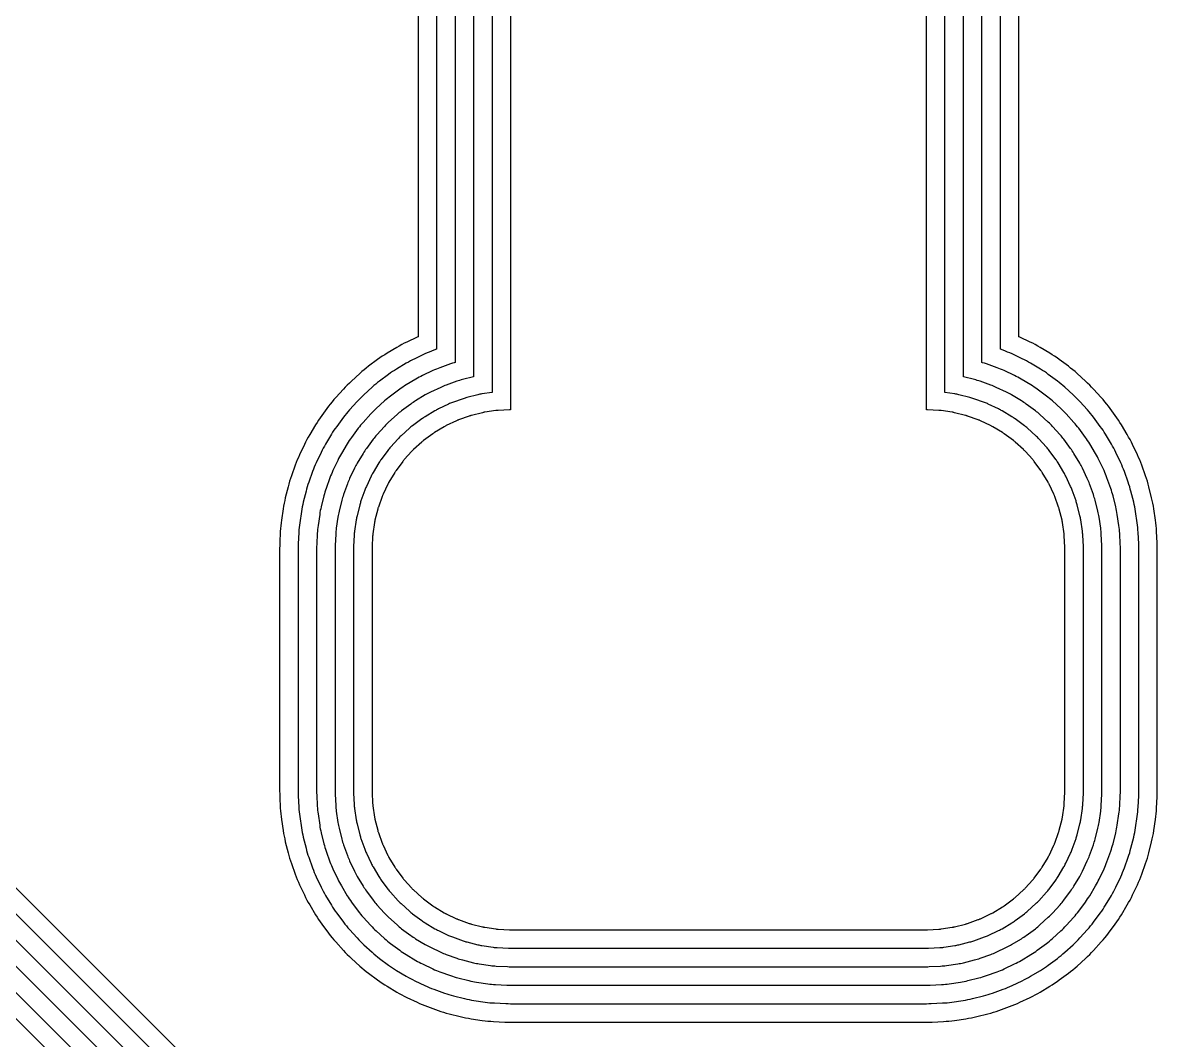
# Model space of a CAD drawing. Header units: metres. Extents: x 1.5 to 44, y 0.3 to 33.8.
# Drawn here: x 19.519 to 21.975, y 14.136 to 16.338 of the extents above; entities that cross this region are included whole.
import ezdxf

# ---------------------------------------------------------------- set-up
doc = ezdxf.new("R2010")
doc.units = ezdxf.units.M

msp = doc.modelspace()

# ---------------------------------------------------------------- linework, layer by layer
for points in [[(20.5748, 24.4985), (20.5748, 15.5), (20.5738, 15.5), (20.5726, 15.5), (20.5481, 15.4987), (20.5468, 15.4987), (20.5456, 15.4986), (20.5444, 15.4984), (20.5432, 15.4983), (20.5189, 15.4947), (20.5177, 15.4945), (20.5165, 15.4942), (20.5153, 15.494), (20.5141, 15.4937), (20.4903, 15.4877), (20.4891, 15.4874), (20.4879, 15.4871), (20.4868, 15.4867), (20.4856, 15.4863), (20.4625, 15.4781), (20.4613, 15.4776), (20.4602, 15.4772), (20.4591, 15.4767), (20.458, 15.4762), (20.4358, 15.4657), (20.4347, 15.4652), (20.4336, 15.4646), (20.4325, 15.464), (20.4315, 15.4634), (20.4104, 15.4508), (20.4094, 15.4501), (20.4083, 15.4495), (20.4073, 15.4488), (20.4063, 15.448), (20.3866, 15.4334), (20.3857, 15.4327), (20.3847, 15.4319), (20.3838, 15.4311), (20.3828, 15.4303), (20.3647, 15.4138), (20.3638, 15.413), (20.3629, 15.4121), (20.362, 15.4113), (20.3612, 15.4104), (20.3447, 15.3922), (20.3439, 15.3913), (20.3431, 15.3903), (20.3423, 15.3894), (20.3416, 15.3884), (20.327, 15.3687), (20.3263, 15.3677), (20.3256, 15.3667), (20.3249, 15.3657), (20.3243, 15.3646), (20.3116, 15.3436), (20.311, 15.3425), (20.3104, 15.3414), (20.3099, 15.3403), (20.3093, 15.3392), (20.2988, 15.3171), (20.2983, 15.3159), (20.2978, 15.3148), (20.2974, 15.3137), (20.297, 15.3125), (20.2887, 15.2894), (20.2883, 15.2883), (20.2879, 15.2871), (20.2876, 15.2859), (20.2873, 15.2847), (20.2813, 15.2609), (20.281, 15.2597), (20.2808, 15.2585), (20.2806, 15.2573), (20.2804, 15.2561), (20.2768, 15.2319), (20.2766, 15.2306), (20.2765, 15.2294), (20.2764, 15.2282), (20.2763, 15.227), (20.2751, 15.2025), (20.275, 15.2012), (20.275, 15.2), (20.275, 14.675), (20.275, 14.6738), (20.2751, 14.6726), (20.2763, 14.6481), (20.2764, 14.6468), (20.2765, 14.6456), (20.2766, 14.6444), (20.2768, 14.6432), (20.2804, 14.6189), (20.2806, 14.6177), (20.2808, 14.6165), (20.281, 14.6153), (20.2813, 14.6141), (20.2873, 14.5903), (20.2876, 14.5891), (20.2879, 14.5879), (20.2883, 14.5868), (20.2887, 14.5856), (20.297, 14.5625), (20.2974, 14.5613), (20.2978, 14.5602), (20.2983, 14.5591), (20.2988, 14.558), (20.3093, 14.5358), (20.3099, 14.5347), (20.3104, 14.5336), (20.311, 14.5325), (20.3116, 14.5315), (20.3243, 14.5104), (20.3249, 14.5094), (20.3256, 14.5083), (20.3263, 14.5073), (20.327, 14.5063), (20.3416, 14.4866), (20.3423, 14.4857), (20.3431, 14.4847), (20.3439, 14.4838), (20.3447, 14.4828), (20.3612, 14.4647), (20.362, 14.4638), (20.3629, 14.4629), (20.3638, 14.462), (20.3647, 14.4612), (20.3828, 14.4447), (20.3838, 14.4439), (20.3847, 14.4431), (20.3857, 14.4423), (20.3866, 14.4416), (20.4063, 14.427), (20.4073, 14.4263), (20.4083, 14.4256), (20.4094, 14.4249), (20.4104, 14.4243), (20.4315, 14.4116), (20.4325, 14.411), (20.4336, 14.4104), (20.4347, 14.4099), (20.4358, 14.4093), (20.458, 14.3988), (20.4591, 14.3983), (20.4602, 14.3978), (20.4613, 14.3974), (20.4625, 14.397), (20.4856, 14.3887), (20.4868, 14.3883), (20.4879, 14.3879), (20.4891, 14.3876), (20.4903, 14.3873), (20.5141, 14.3813), (20.5153, 14.381), (20.5165, 14.3808), (20.5177, 14.3806), (20.5189, 14.3804), (20.5432, 14.3768), (20.5444, 14.3766), (20.5456, 14.3765), (20.5468, 14.3764), (20.5481, 14.3763), (20.5726, 14.3751), (20.5738, 14.375), (20.575, 14.375), (21.475, 14.375), (21.4762, 14.375), (21.4775, 14.3751), (21.502, 14.3763), (21.5032, 14.3764), (21.5044, 14.3765), (21.5056, 14.3766), (21.5069, 14.3768), (21.5311, 14.3804), (21.5323, 14.3806), (21.5335, 14.3808), (21.5347, 14.381), (21.5359, 14.3813), (21.5597, 14.3873), (21.5609, 14.3876), (21.5621, 14.3879), (21.5633, 14.3883), (21.5644, 14.3887), (21.5875, 14.397), (21.5887, 14.3974), (21.5898, 14.3978), (21.5909, 14.3983), (21.5921, 14.3988), (21.6142, 14.4093), (21.6153, 14.4099), (21.6164, 14.4104), (21.6175, 14.411), (21.6186, 14.4116), (21.6396, 14.4243), (21.6407, 14.4249), (21.6417, 14.4256), (21.6427, 14.4263), (21.6437, 14.427), (21.6634, 14.4416), (21.6644, 14.4423), (21.6653, 14.4431), (21.6663, 14.4439), (21.6672, 14.4447), (21.6854, 14.4612), (21.6863, 14.462), (21.6871, 14.4629), (21.688, 14.4638), (21.6888, 14.4647), (21.7053, 14.4828), (21.7061, 14.4838), (21.7069, 14.4847), (21.7077, 14.4857), (21.7084, 14.4866), (21.723, 14.5063), (21.7238, 14.5073), (21.7245, 14.5083), (21.7251, 14.5094), (21.7258, 14.5104), (21.7384, 14.5315), (21.739, 14.5325), (21.7396, 14.5336), (21.7402, 14.5347), (21.7407, 14.5358), (21.7512, 14.558), (21.7517, 14.5591), (21.7522, 14.5602), (21.7526, 14.5613), (21.7531, 14.5625), (21.7613, 14.5856), (21.7617, 14.5868), (21.7621, 14.5879), (21.7624, 14.5891), (21.7627, 14.5903), (21.7687, 14.6141), (21.769, 14.6153), (21.7692, 14.6165), (21.7695, 14.6177), (21.7697, 14.6189), (21.7733, 14.6432), (21.7734, 14.6444), (21.7736, 14.6456), (21.7737, 14.6468), (21.7737, 14.6481), (21.775, 14.6726), (21.775, 14.6738), (21.775, 14.675), (21.775, 15.2), (21.775, 15.2012), (21.775, 15.2025), (21.7737, 15.227), (21.7737, 15.2282), (21.7736, 15.2294), (21.7734, 15.2306), (21.7733, 15.2319), (21.7697, 15.2561), (21.7695, 15.2573), (21.7692, 15.2585), (21.769, 15.2597), (21.7687, 15.2609), (21.7627, 15.2847), (21.7624, 15.2859), (21.7621, 15.2871), (21.7617, 15.2883), (21.7613, 15.2894), (21.7531, 15.3125), (21.7526, 15.3137), (21.7522, 15.3148), (21.7517, 15.3159), (21.7512, 15.3171), (21.7407, 15.3392), (21.7402, 15.3403), (21.7396, 15.3414), (21.739, 15.3425), (21.7384, 15.3436), (21.7258, 15.3646), (21.7251, 15.3657), (21.7245, 15.3667), (21.7238, 15.3677), (21.723, 15.3687), (21.7084, 15.3884), (21.7077, 15.3894), (21.7069, 15.3903), (21.7061, 15.3913), (21.7053, 15.3922), (21.6888, 15.4104), (21.688, 15.4113), (21.6871, 15.4121), (21.6863, 15.413), (21.6854, 15.4138), (21.6672, 15.4303), (21.6663, 15.4311), (21.6653, 15.4319), (21.6644, 15.4327), (21.6634, 15.4334), (21.6437, 15.448), (21.6427, 15.4488), (21.6417, 15.4495), (21.6407, 15.4501), (21.6396, 15.4508), (21.6186, 15.4634), (21.6175, 15.464), (21.6164, 15.4646), (21.6153, 15.4652), (21.6142, 15.4657), (21.5921, 15.4762), (21.5909, 15.4767), (21.5898, 15.4772), (21.5887, 15.4776), (21.5875, 15.4781), (21.5644, 15.4863), (21.5633, 15.4867), (21.5621, 15.4871), (21.5609, 15.4874), (21.5597, 15.4877), (21.5359, 15.4937), (21.5347, 15.494), (21.5335, 15.4942), (21.5323, 15.4945), (21.5311, 15.4947), (21.5069, 15.4983), (21.5056, 15.4984), (21.5044, 15.4986), (21.5032, 15.4987), (21.502, 15.4987), (21.4775, 15.5), (21.4762, 15.5), (21.4752, 15.5), (21.4752, 24.4985)], [(20.5348, 24.4585), (20.5348, 15.5375), (20.513, 15.5342), (20.5109, 15.5339), (20.5087, 15.5335), (20.5065, 15.533), (20.5044, 15.5325), (20.4806, 15.5266), (20.4784, 15.526), (20.4763, 15.5254), (20.4742, 15.5247), (20.4721, 15.524), (20.449, 15.5157), (20.447, 15.515), (20.4449, 15.5141), (20.4429, 15.5133), (20.4409, 15.5123), (20.4187, 15.5019), (20.4167, 15.5009), (20.4147, 15.4999), (20.4128, 15.4988), (20.4109, 15.4977), (20.3899, 15.4851), (20.388, 15.4839), (20.3861, 15.4827), (20.3843, 15.4815), (20.3825, 15.4802), (20.3628, 15.4656), (20.361, 15.4642), (20.3593, 15.4628), (20.3576, 15.4614), (20.356, 15.46), (20.3378, 15.4435), (20.3362, 15.442), (20.3346, 15.4404), (20.3331, 15.4388), (20.3316, 15.4372), (20.3151, 15.4191), (20.3136, 15.4174), (20.3122, 15.4157), (20.3108, 15.414), (20.3095, 15.4122), (20.2949, 15.3925), (20.2936, 15.3907), (20.2923, 15.3889), (20.2911, 15.3871), (20.2899, 15.3852), (20.2773, 15.3641), (20.2762, 15.3622), (20.2752, 15.3603), (20.2741, 15.3583), (20.2732, 15.3563), (20.2627, 15.3342), (20.2618, 15.3322), (20.2609, 15.3301), (20.2601, 15.3281), (20.2593, 15.326), (20.251, 15.3029), (20.2503, 15.3008), (20.2497, 15.2987), (20.249, 15.2966), (20.2485, 15.2945), (20.2425, 15.2707), (20.242, 15.2685), (20.2415, 15.2663), (20.2411, 15.2642), (20.2408, 15.262), (20.2372, 15.2377), (20.2369, 15.2355), (20.2366, 15.2333), (20.2365, 15.2311), (20.2363, 15.2289), (20.2351, 15.2044), (20.235, 15.2022), (20.235, 15.2), (20.235, 14.675), (20.235, 14.6728), (20.2351, 14.6706), (20.2363, 14.6461), (20.2365, 14.6439), (20.2366, 14.6417), (20.2369, 14.6395), (20.2372, 14.6373), (20.2408, 14.613), (20.2411, 14.6109), (20.2415, 14.6087), (20.242, 14.6065), (20.2425, 14.6044), (20.2485, 14.5806), (20.249, 14.5784), (20.2497, 14.5763), (20.2503, 14.5742), (20.251, 14.5721), (20.2593, 14.549), (20.2601, 14.547), (20.2609, 14.5449), (20.2618, 14.5429), (20.2627, 14.5409), (20.2732, 14.5187), (20.2741, 14.5167), (20.2752, 14.5147), (20.2762, 14.5128), (20.2773, 14.5109), (20.2899, 14.4899), (20.2911, 14.488), (20.2923, 14.4861), (20.2936, 14.4843), (20.2949, 14.4825), (20.3095, 14.4628), (20.3108, 14.461), (20.3122, 14.4593), (20.3136, 14.4576), (20.3151, 14.456), (20.3316, 14.4378), (20.3331, 14.4362), (20.3346, 14.4346), (20.3362, 14.4331), (20.3378, 14.4316), (20.356, 14.4151), (20.3576, 14.4136), (20.3593, 14.4122), (20.361, 14.4108), (20.3628, 14.4095), (20.3825, 14.3949), (20.3843, 14.3936), (20.3861, 14.3923), (20.388, 14.3911), (20.3899, 14.3899), (20.4109, 14.3773), (20.4128, 14.3762), (20.4147, 14.3752), (20.4167, 14.3741), (20.4187, 14.3732), (20.4409, 14.3627), (20.4429, 14.3618), (20.4449, 14.3609), (20.447, 14.3601), (20.449, 14.3593), (20.4721, 14.351), (20.4742, 14.3503), (20.4763, 14.3497), (20.4784, 14.349), (20.4806, 14.3485), (20.5044, 14.3425), (20.5065, 14.342), (20.5087, 14.3415), (20.5109, 14.3411), (20.513, 14.3408), (20.5373, 14.3372), (20.5395, 14.3369), (20.5417, 14.3366), (20.5439, 14.3365), (20.5461, 14.3363), (20.5706, 14.3351), (20.5728, 14.335), (20.575, 14.335), (21.475, 14.335), (21.4772, 14.335), (21.4794, 14.3351), (21.5039, 14.3363), (21.5061, 14.3365), (21.5083, 14.3366), (21.5105, 14.3369), (21.5127, 14.3372), (21.537, 14.3408), (21.5392, 14.3411), (21.5413, 14.3415), (21.5435, 14.342), (21.5457, 14.3425), (21.5695, 14.3485), (21.5716, 14.349), (21.5737, 14.3497), (21.5758, 14.3503), (21.5779, 14.351), (21.601, 14.3593), (21.6031, 14.3601), (21.6051, 14.3609), (21.6072, 14.3618), (21.6092, 14.3627), (21.6313, 14.3732), (21.6333, 14.3741), (21.6353, 14.3752), (21.6372, 14.3762), (21.6391, 14.3773), (21.6602, 14.3899), (21.6621, 14.3911), (21.6639, 14.3923), (21.6657, 14.3936), (21.6675, 14.3949), (21.6872, 14.4095), (21.689, 14.4108), (21.6907, 14.4122), (21.6924, 14.4136), (21.6941, 14.4151), (21.7122, 14.4316), (21.7138, 14.4331), (21.7154, 14.4346), (21.717, 14.4362), (21.7185, 14.4378), (21.735, 14.456), (21.7364, 14.4576), (21.7378, 14.4593), (21.7392, 14.461), (21.7406, 14.4628), (21.7552, 14.4825), (21.7565, 14.4843), (21.7577, 14.4861), (21.7589, 14.488), (21.7601, 14.4899), (21.7727, 14.5109), (21.7738, 14.5128), (21.7749, 14.5147), (21.7759, 14.5167), (21.7769, 14.5187), (21.7873, 14.5409), (21.7883, 14.5429), (21.7891, 14.5449), (21.79, 14.547), (21.7907, 14.549), (21.799, 14.5721), (21.7997, 14.5742), (21.8004, 14.5763), (21.801, 14.5784), (21.8016, 14.5806), (21.8075, 14.6044), (21.808, 14.6065), (21.8085, 14.6087), (21.8089, 14.6109), (21.8092, 14.613), (21.8128, 14.6373), (21.8131, 14.6395), (21.8134, 14.6417), (21.8136, 14.6439), (21.8137, 14.6461), (21.8149, 14.6706), (21.815, 14.6728), (21.815, 14.675), (21.815, 15.2), (21.815, 15.2022), (21.8149, 15.2044), (21.8137, 15.2289), (21.8136, 15.2311), (21.8134, 15.2333), (21.8131, 15.2355), (21.8128, 15.2377), (21.8092, 15.262), (21.8089, 15.2642), (21.8085, 15.2663), (21.808, 15.2685), (21.8075, 15.2707), (21.8016, 15.2945), (21.801, 15.2966), (21.8004, 15.2987), (21.7997, 15.3008), (21.799, 15.3029), (21.7907, 15.326), (21.79, 15.3281), (21.7891, 15.3301), (21.7883, 15.3322), (21.7873, 15.3342), (21.7769, 15.3563), (21.7759, 15.3583), (21.7749, 15.3603), (21.7738, 15.3622), (21.7727, 15.3641), (21.7601, 15.3852), (21.7589, 15.3871), (21.7577, 15.3889), (21.7565, 15.3907), (21.7552, 15.3925), (21.7406, 15.4122), (21.7392, 15.414), (21.7378, 15.4157), (21.7364, 15.4174), (21.735, 15.4191), (21.7185, 15.4372), (21.717, 15.4388), (21.7154, 15.4404), (21.7138, 15.442), (21.7122, 15.4435), (21.6941, 15.46), (21.6924, 15.4614), (21.6907, 15.4628), (21.689, 15.4642), (21.6872, 15.4656), (21.6675, 15.4802), (21.6657, 15.4815), (21.6639, 15.4827), (21.6621, 15.4839), (21.6602, 15.4851), (21.6391, 15.4977), (21.6372, 15.4988), (21.6353, 15.4999), (21.6333, 15.5009), (21.6313, 15.5019), (21.6092, 15.5123), (21.6072, 15.5133), (21.6051, 15.5141), (21.6031, 15.515), (21.601, 15.5157), (21.5779, 15.524), (21.5758, 15.5247), (21.5737, 15.5254), (21.5716, 15.526), (21.5695, 15.5266), (21.5457, 15.5325), (21.5435, 15.533), (21.5413, 15.5335), (21.5392, 15.5339), (21.537, 15.5342), (21.5152, 15.5375), (21.5152, 24.4585)], [(20.4948, 24.4185), (20.4948, 15.5714), (20.4947, 15.5713), (20.4709, 15.5654), (20.4678, 15.5645), (20.4647, 15.5636), (20.4617, 15.5627), (20.4586, 15.5616), (20.4355, 15.5534), (20.4326, 15.5523), (20.4296, 15.5511), (20.4267, 15.5498), (20.4238, 15.5485), (20.4016, 15.538), (20.3987, 15.5366), (20.3959, 15.5351), (20.3931, 15.5336), (20.3903, 15.532), (20.3693, 15.5194), (20.3666, 15.5177), (20.3639, 15.516), (20.3613, 15.5142), (20.3587, 15.5123), (20.339, 15.4977), (20.3364, 15.4957), (20.3339, 15.4938), (20.3315, 15.4917), (20.3291, 15.4896), (20.3109, 15.4731), (20.3086, 15.4709), (20.3063, 15.4687), (20.3041, 15.4664), (20.3019, 15.4641), (20.2854, 15.4459), (20.2833, 15.4435), (20.2813, 15.4411), (20.2793, 15.4386), (20.2773, 15.4361), (20.2627, 15.4163), (20.2609, 15.4138), (20.2591, 15.4111), (20.2573, 15.4085), (20.2556, 15.4057), (20.243, 15.3847), (20.2414, 15.3819), (20.2399, 15.3791), (20.2384, 15.3763), (20.237, 15.3734), (20.2265, 15.3513), (20.2252, 15.3484), (20.2239, 15.3454), (20.2228, 15.3425), (20.2216, 15.3395), (20.2134, 15.3164), (20.2123, 15.3134), (20.2114, 15.3103), (20.2105, 15.3073), (20.2097, 15.3042), (20.2037, 15.2804), (20.203, 15.2773), (20.2023, 15.2741), (20.2017, 15.271), (20.2012, 15.2679), (20.1976, 15.2436), (20.1972, 15.2404), (20.1968, 15.2373), (20.1966, 15.2341), (20.1964, 15.2309), (20.1952, 15.2064), (20.1951, 15.2032), (20.195, 15.2), (20.195, 14.675), (20.1951, 14.6718), (20.1952, 14.6686), (20.1964, 14.6441), (20.1966, 14.6409), (20.1968, 14.6378), (20.1972, 14.6346), (20.1976, 14.6314), (20.2012, 14.6072), (20.2017, 14.604), (20.2023, 14.6009), (20.203, 14.5978), (20.2037, 14.5947), (20.2097, 14.5709), (20.2105, 14.5678), (20.2114, 14.5647), (20.2123, 14.5617), (20.2134, 14.5586), (20.2216, 14.5355), (20.2228, 14.5326), (20.2239, 14.5296), (20.2252, 14.5267), (20.2265, 14.5238), (20.237, 14.5016), (20.2384, 14.4987), (20.2399, 14.4959), (20.2414, 14.4931), (20.243, 14.4903), (20.2556, 14.4693), (20.2573, 14.4666), (20.2591, 14.4639), (20.2609, 14.4613), (20.2627, 14.4587), (20.2773, 14.439), (20.2793, 14.4364), (20.2813, 14.4339), (20.2833, 14.4315), (20.2854, 14.4291), (20.3019, 14.4109), (20.3041, 14.4086), (20.3063, 14.4063), (20.3086, 14.4041), (20.3109, 14.4019), (20.3291, 14.3854), (20.3315, 14.3833), (20.3339, 14.3813), (20.3364, 14.3793), (20.339, 14.3773), (20.3587, 14.3627), (20.3613, 14.3609), (20.3639, 14.3591), (20.3666, 14.3573), (20.3693, 14.3556), (20.3903, 14.343), (20.3931, 14.3414), (20.3959, 14.3399), (20.3987, 14.3384), (20.4016, 14.337), (20.4238, 14.3265), (20.4267, 14.3252), (20.4296, 14.3239), (20.4326, 14.3228), (20.4355, 14.3216), (20.4586, 14.3134), (20.4617, 14.3123), (20.4647, 14.3114), (20.4678, 14.3105), (20.4709, 14.3097), (20.4947, 14.3037), (20.4978, 14.303), (20.5009, 14.3023), (20.504, 14.3017), (20.5072, 14.3012), (20.5314, 14.2976), (20.5346, 14.2972), (20.5378, 14.2968), (20.5409, 14.2966), (20.5441, 14.2964), (20.5686, 14.2952), (20.5718, 14.2951), (20.575, 14.295), (21.475, 14.295), (21.4782, 14.2951), (21.4814, 14.2952), (21.5059, 14.2964), (21.5091, 14.2966), (21.5123, 14.2968), (21.5154, 14.2972), (21.5186, 14.2976), (21.5429, 14.3012), (21.546, 14.3017), (21.5491, 14.3023), (21.5523, 14.303), (21.5554, 14.3037), (21.5792, 14.3097), (21.5823, 14.3105), (21.5853, 14.3114), (21.5884, 14.3123), (21.5914, 14.3134), (21.6145, 14.3216), (21.6175, 14.3228), (21.6204, 14.3239), (21.6234, 14.3252), (21.6263, 14.3265), (21.6484, 14.337), (21.6513, 14.3384), (21.6541, 14.3399), (21.6569, 14.3414), (21.6597, 14.343), (21.6807, 14.3556), (21.6835, 14.3573), (21.6861, 14.3591), (21.6888, 14.3609), (21.6913, 14.3627), (21.7111, 14.3773), (21.7136, 14.3793), (21.7161, 14.3813), (21.7185, 14.3833), (21.7209, 14.3854), (21.7391, 14.4019), (21.7414, 14.4041), (21.7437, 14.4063), (21.7459, 14.4086), (21.7481, 14.4109), (21.7646, 14.4291), (21.7667, 14.4315), (21.7688, 14.4339), (21.7707, 14.4364), (21.7727, 14.439), (21.7873, 14.4587), (21.7892, 14.4613), (21.791, 14.4639), (21.7927, 14.4666), (21.7944, 14.4693), (21.807, 14.4903), (21.8086, 14.4931), (21.8101, 14.4959), (21.8116, 14.4987), (21.813, 14.5016), (21.8235, 14.5238), (21.8248, 14.5267), (21.8261, 14.5296), (21.8273, 14.5326), (21.8284, 14.5355), (21.8366, 14.5586), (21.8377, 14.5617), (21.8386, 14.5647), (21.8395, 14.5678), (21.8404, 14.5709), (21.8463, 14.5947), (21.847, 14.5978), (21.8477, 14.6009), (21.8483, 14.604), (21.8488, 14.6072), (21.8524, 14.6314), (21.8528, 14.6346), (21.8532, 14.6378), (21.8535, 14.6409), (21.8537, 14.6441), (21.8549, 14.6686), (21.855, 14.6718), (21.855, 14.675), (21.855, 15.2), (21.855, 15.2032), (21.8549, 15.2064), (21.8537, 15.2309), (21.8535, 15.2341), (21.8532, 15.2373), (21.8528, 15.2404), (21.8524, 15.2436), (21.8488, 15.2679), (21.8483, 15.271), (21.8477, 15.2741), (21.847, 15.2773), (21.8463, 15.2804), (21.8404, 15.3042), (21.8395, 15.3073), (21.8386, 15.3103), (21.8377, 15.3134), (21.8366, 15.3164), (21.8284, 15.3395), (21.8273, 15.3425), (21.8261, 15.3454), (21.8248, 15.3484), (21.8235, 15.3513), (21.813, 15.3734), (21.8116, 15.3763), (21.8101, 15.3791), (21.8086, 15.3819), (21.807, 15.3847), (21.7944, 15.4057), (21.7927, 15.4085), (21.791, 15.4111), (21.7892, 15.4138), (21.7873, 15.4163), (21.7727, 15.4361), (21.7707, 15.4386), (21.7688, 15.4411), (21.7667, 15.4435), (21.7646, 15.4459), (21.7481, 15.4641), (21.7459, 15.4664), (21.7437, 15.4687), (21.7414, 15.4709), (21.7391, 15.4731), (21.7209, 15.4896), (21.7185, 15.4917), (21.7161, 15.4938), (21.7136, 15.4957), (21.7111, 15.4977), (21.6913, 15.5123), (21.6888, 15.5142), (21.6861, 15.516), (21.6835, 15.5177), (21.6807, 15.5194), (21.6597, 15.532), (21.6569, 15.5336), (21.6541, 15.5351), (21.6513, 15.5366), (21.6484, 15.538), (21.6263, 15.5485), (21.6234, 15.5498), (21.6204, 15.5511), (21.6175, 15.5523), (21.6145, 15.5534), (21.5914, 15.5616), (21.5884, 15.5627), (21.5853, 15.5636), (21.5823, 15.5645), (21.5792, 15.5654), (21.5554, 15.5713), (21.5552, 15.5714), (21.5552, 24.4185)], [(20.4548, 24.3785), (20.4548, 15.6024), (20.4531, 15.6019), (20.4491, 15.6007), (20.4452, 15.5993), (20.4221, 15.591), (20.4182, 15.5896), (20.4143, 15.588), (20.4105, 15.5864), (20.4067, 15.5847), (20.3845, 15.5742), (20.3807, 15.5723), (20.377, 15.5704), (20.3734, 15.5684), (20.3698, 15.5663), (20.3487, 15.5537), (20.3452, 15.5515), (20.3417, 15.5492), (20.3382, 15.5469), (20.3349, 15.5444), (20.3151, 15.5298), (20.3118, 15.5273), (20.3086, 15.5247), (20.3054, 15.522), (20.3022, 15.5192), (20.2841, 15.5028), (20.281, 15.4999), (20.278, 15.497), (20.2751, 15.494), (20.2723, 15.491), (20.2558, 15.4728), (20.253, 15.4697), (20.2503, 15.4665), (20.2477, 15.4632), (20.2452, 15.4599), (20.2306, 15.4402), (20.2282, 15.4368), (20.2258, 15.4334), (20.2235, 15.4299), (20.2213, 15.4263), (20.2087, 15.4053), (20.2066, 15.4017), (20.2046, 15.398), (20.2027, 15.3943), (20.2009, 15.3905), (20.1904, 15.3684), (20.1886, 15.3646), (20.187, 15.3607), (20.1854, 15.3569), (20.184, 15.353), (20.1757, 15.3299), (20.1744, 15.3259), (20.1731, 15.3219), (20.1719, 15.3179), (20.1709, 15.3139), (20.1649, 15.2901), (20.1639, 15.286), (20.1631, 15.282), (20.1623, 15.2778), (20.1617, 15.2737), (20.1581, 15.2495), (20.1575, 15.2453), (20.157, 15.2412), (20.1567, 15.237), (20.1564, 15.2329), (20.1552, 15.2084), (20.1551, 15.2042), (20.155, 15.2), (20.155, 14.675), (20.1551, 14.6708), (20.1552, 14.6667), (20.1564, 14.6422), (20.1567, 14.638), (20.157, 14.6338), (20.1575, 14.6297), (20.1581, 14.6256), (20.1617, 14.6013), (20.1623, 14.5972), (20.1631, 14.5931), (20.1639, 14.589), (20.1649, 14.5849), (20.1709, 14.5611), (20.1719, 14.5571), (20.1731, 14.5531), (20.1744, 14.5491), (20.1757, 14.5452), (20.184, 14.5221), (20.1854, 14.5182), (20.187, 14.5143), (20.1886, 14.5105), (20.1904, 14.5067), (20.2009, 14.4845), (20.2027, 14.4807), (20.2046, 14.477), (20.2066, 14.4734), (20.2087, 14.4698), (20.2213, 14.4487), (20.2235, 14.4452), (20.2258, 14.4417), (20.2282, 14.4382), (20.2306, 14.4349), (20.2452, 14.4151), (20.2477, 14.4118), (20.2503, 14.4086), (20.253, 14.4054), (20.2558, 14.4022), (20.2723, 14.3841), (20.2751, 14.381), (20.278, 14.378), (20.281, 14.3751), (20.2841, 14.3723), (20.3022, 14.3558), (20.3054, 14.353), (20.3086, 14.3503), (20.3118, 14.3477), (20.3151, 14.3452), (20.3349, 14.3306), (20.3382, 14.3282), (20.3417, 14.3258), (20.3452, 14.3235), (20.3487, 14.3213), (20.3698, 14.3087), (20.3734, 14.3066), (20.377, 14.3046), (20.3807, 14.3027), (20.3845, 14.3009), (20.4067, 14.2904), (20.4105, 14.2886), (20.4143, 14.287), (20.4182, 14.2854), (20.4221, 14.284), (20.4452, 14.2757), (20.4491, 14.2744), (20.4531, 14.2731), (20.4571, 14.2719), (20.4611, 14.2709), (20.4849, 14.2649), (20.489, 14.2639), (20.4931, 14.2631), (20.4972, 14.2623), (20.5013, 14.2617), (20.5256, 14.2581), (20.5297, 14.2575), (20.5338, 14.257), (20.538, 14.2567), (20.5422, 14.2564), (20.5667, 14.2552), (20.5708, 14.2551), (20.575, 14.255), (21.475, 14.255), (21.4792, 14.2551), (21.4834, 14.2552), (21.5079, 14.2564), (21.512, 14.2567), (21.5162, 14.257), (21.5203, 14.2575), (21.5245, 14.2581), (21.5487, 14.2617), (21.5528, 14.2623), (21.557, 14.2631), (21.561, 14.2639), (21.5651, 14.2649), (21.5889, 14.2709), (21.5929, 14.2719), (21.5969, 14.2731), (21.6009, 14.2744), (21.6049, 14.2757), (21.628, 14.284), (21.6319, 14.2854), (21.6357, 14.287), (21.6396, 14.2886), (21.6434, 14.2904), (21.6655, 14.3009), (21.6693, 14.3027), (21.673, 14.3046), (21.6767, 14.3066), (21.6803, 14.3087), (21.7013, 14.3213), (21.7049, 14.3235), (21.7084, 14.3258), (21.7118, 14.3282), (21.7152, 14.3306), (21.7349, 14.3452), (21.7382, 14.3477), (21.7415, 14.3503), (21.7447, 14.353), (21.7478, 14.3558), (21.766, 14.3723), (21.769, 14.3751), (21.772, 14.378), (21.7749, 14.381), (21.7778, 14.3841), (21.7942, 14.4022), (21.797, 14.4054), (21.7997, 14.4086), (21.8023, 14.4118), (21.8048, 14.4151), (21.8194, 14.4349), (21.8219, 14.4382), (21.8242, 14.4417), (21.8265, 14.4452), (21.8287, 14.4487), (21.8413, 14.4698), (21.8434, 14.4734), (21.8454, 14.477), (21.8473, 14.4807), (21.8492, 14.4845), (21.8597, 14.5067), (21.8614, 14.5105), (21.863, 14.5143), (21.8646, 14.5182), (21.866, 14.5221), (21.8743, 14.5452), (21.8757, 14.5491), (21.8769, 14.5531), (21.8781, 14.5571), (21.8792, 14.5611), (21.8851, 14.5849), (21.8861, 14.589), (21.8869, 14.5931), (21.8877, 14.5972), (21.8884, 14.6013), (21.892, 14.6256), (21.8925, 14.6297), (21.893, 14.6338), (21.8933, 14.638), (21.8936, 14.6422), (21.8948, 14.6667), (21.895, 14.6708), (21.895, 14.675), (21.895, 15.2), (21.895, 15.2042), (21.8948, 15.2084), (21.8936, 15.2329), (21.8933, 15.237), (21.893, 15.2412), (21.8925, 15.2453), (21.892, 15.2495), (21.8884, 15.2737), (21.8877, 15.2778), (21.8869, 15.282), (21.8861, 15.286), (21.8851, 15.2901), (21.8792, 15.3139), (21.8781, 15.3179), (21.8769, 15.3219), (21.8757, 15.3259), (21.8743, 15.3299), (21.866, 15.353), (21.8646, 15.3569), (21.863, 15.3607), (21.8614, 15.3646), (21.8597, 15.3684), (21.8492, 15.3905), (21.8473, 15.3943), (21.8454, 15.398), (21.8434, 15.4017), (21.8413, 15.4053), (21.8287, 15.4263), (21.8265, 15.4299), (21.8242, 15.4334), (21.8219, 15.4368), (21.8194, 15.4402), (21.8048, 15.4599), (21.8023, 15.4632), (21.7997, 15.4665), (21.797, 15.4697), (21.7942, 15.4728), (21.7778, 15.491), (21.7749, 15.494), (21.772, 15.497), (21.769, 15.4999), (21.766, 15.5028), (21.7478, 15.5192), (21.7447, 15.522), (21.7415, 15.5247), (21.7382, 15.5273), (21.7349, 15.5298), (21.7152, 15.5444), (21.7118, 15.5469), (21.7084, 15.5492), (21.7049, 15.5515), (21.7013, 15.5537), (21.6803, 15.5663), (21.6767, 15.5684), (21.673, 15.5704), (21.6693, 15.5723), (21.6655, 15.5742), (21.6434, 15.5847), (21.6396, 15.5864), (21.6357, 15.588), (21.6319, 15.5896), (21.628, 15.591), (21.6049, 15.5993), (21.6009, 15.6007), (21.5969, 15.6019), (21.5952, 15.6024), (21.5952, 24.3785)], [(20.4148, 24.3385), (20.4148, 15.6309), (20.4086, 15.6287), (20.4038, 15.6269), (20.399, 15.625), (20.3942, 15.623), (20.3896, 15.6208), (20.3674, 15.6103), (20.3627, 15.6081), (20.3582, 15.6057), (20.3537, 15.6032), (20.3492, 15.6006), (20.3282, 15.588), (20.3238, 15.5853), (20.3195, 15.5825), (20.3152, 15.5796), (20.311, 15.5766), (20.2913, 15.5619), (20.2872, 15.5588), (20.2832, 15.5556), (20.2792, 15.5523), (20.2754, 15.5489), (20.2572, 15.5324), (20.2534, 15.5289), (20.2497, 15.5253), (20.2461, 15.5216), (20.2426, 15.5178), (20.2262, 15.4996), (20.2227, 15.4958), (20.2194, 15.4918), (20.2162, 15.4878), (20.2131, 15.4837), (20.1985, 15.464), (20.1955, 15.4598), (20.1925, 15.4556), (20.1897, 15.4513), (20.187, 15.4469), (20.1744, 15.4258), (20.1718, 15.4214), (20.1693, 15.4169), (20.167, 15.4123), (20.1647, 15.4076), (20.1542, 15.3855), (20.1521, 15.3808), (20.15, 15.376), (20.1481, 15.3713), (20.1463, 15.3664), (20.1381, 15.3433), (20.1364, 15.3385), (20.1348, 15.3335), (20.1334, 15.3286), (20.1321, 15.3236), (20.1261, 15.2998), (20.1249, 15.2948), (20.1239, 15.2898), (20.1229, 15.2847), (20.1221, 15.2796), (20.1185, 15.2553), (20.1178, 15.2502), (20.1172, 15.2451), (20.1168, 15.24), (20.1165, 15.2348), (20.1153, 15.2103), (20.1151, 15.2052), (20.115, 15.2), (20.115, 14.675), (20.1151, 14.6699), (20.1153, 14.6647), (20.1165, 14.6402), (20.1168, 14.6351), (20.1172, 14.6299), (20.1178, 14.6248), (20.1185, 14.6197), (20.1221, 14.5954), (20.1229, 14.5903), (20.1239, 14.5853), (20.1249, 14.5802), (20.1261, 14.5752), (20.1321, 14.5514), (20.1334, 14.5464), (20.1348, 14.5415), (20.1364, 14.5366), (20.1381, 14.5317), (20.1463, 14.5086), (20.1481, 14.5038), (20.15, 14.499), (20.1521, 14.4942), (20.1542, 14.4896), (20.1647, 14.4674), (20.167, 14.4627), (20.1693, 14.4582), (20.1718, 14.4537), (20.1744, 14.4492), (20.187, 14.4282), (20.1897, 14.4238), (20.1925, 14.4195), (20.1955, 14.4152), (20.1985, 14.411), (20.2131, 14.3913), (20.2162, 14.3872), (20.2194, 14.3832), (20.2227, 14.3792), (20.2262, 14.3754), (20.2426, 14.3572), (20.2461, 14.3534), (20.2497, 14.3497), (20.2534, 14.3461), (20.2572, 14.3426), (20.2754, 14.3262), (20.2792, 14.3227), (20.2832, 14.3194), (20.2872, 14.3162), (20.2913, 14.3131), (20.311, 14.2985), (20.3152, 14.2955), (20.3195, 14.2925), (20.3238, 14.2897), (20.3282, 14.287), (20.3492, 14.2744), (20.3537, 14.2718), (20.3582, 14.2693), (20.3627, 14.267), (20.3674, 14.2647), (20.3896, 14.2542), (20.3942, 14.2521), (20.399, 14.25), (20.4038, 14.2481), (20.4086, 14.2463), (20.4317, 14.2381), (20.4366, 14.2364), (20.4415, 14.2348), (20.4464, 14.2334), (20.4514, 14.2321), (20.4752, 14.2261), (20.4802, 14.2249), (20.4853, 14.2239), (20.4903, 14.2229), (20.4954, 14.2221), (20.5197, 14.2185), (20.5248, 14.2178), (20.5299, 14.2172), (20.5351, 14.2168), (20.5402, 14.2165), (20.5647, 14.2153), (20.5699, 14.2151), (20.575, 14.215), (21.475, 14.215), (21.4802, 14.2151), (21.4853, 14.2153), (21.5098, 14.2165), (21.515, 14.2168), (21.5201, 14.2172), (21.5252, 14.2178), (21.5303, 14.2185), (21.5546, 14.2221), (21.5597, 14.2229), (21.5648, 14.2239), (21.5698, 14.2249), (21.5748, 14.2261), (21.5986, 14.2321), (21.6036, 14.2334), (21.6085, 14.2348), (21.6135, 14.2364), (21.6183, 14.2381), (21.6414, 14.2463), (21.6463, 14.2481), (21.651, 14.25), (21.6558, 14.2521), (21.6605, 14.2542), (21.6826, 14.2647), (21.6873, 14.267), (21.6919, 14.2693), (21.6964, 14.2718), (21.7008, 14.2744), (21.7219, 14.287), (21.7263, 14.2897), (21.7306, 14.2925), (21.7348, 14.2955), (21.739, 14.2985), (21.7587, 14.3131), (21.7628, 14.3162), (21.7668, 14.3194), (21.7708, 14.3227), (21.7746, 14.3262), (21.7928, 14.3426), (21.7966, 14.3461), (21.8003, 14.3497), (21.8039, 14.3534), (21.8074, 14.3572), (21.8239, 14.3754), (21.8273, 14.3792), (21.8306, 14.3832), (21.8338, 14.3872), (21.8369, 14.3913), (21.8516, 14.411), (21.8546, 14.4152), (21.8575, 14.4195), (21.8603, 14.4238), (21.863, 14.4282), (21.8756, 14.4492), (21.8782, 14.4537), (21.8807, 14.4582), (21.8831, 14.4627), (21.8853, 14.4674), (21.8958, 14.4896), (21.898, 14.4942), (21.9, 14.499), (21.9019, 14.5038), (21.9037, 14.5086), (21.912, 14.5317), (21.9136, 14.5366), (21.9152, 14.5415), (21.9166, 14.5464), (21.918, 14.5514), (21.9239, 14.5752), (21.9251, 14.5802), (21.9262, 14.5853), (21.9271, 14.5903), (21.9279, 14.5954), (21.9315, 14.6197), (21.9322, 14.6248), (21.9328, 14.6299), (21.9332, 14.6351), (21.9336, 14.6402), (21.9348, 14.6647), (21.9349, 14.6699), (21.935, 14.675), (21.935, 15.2), (21.9349, 15.2052), (21.9348, 15.2103), (21.9336, 15.2348), (21.9332, 15.24), (21.9328, 15.2451), (21.9322, 15.2502), (21.9315, 15.2553), (21.9279, 15.2796), (21.9271, 15.2847), (21.9262, 15.2898), (21.9251, 15.2948), (21.9239, 15.2998), (21.918, 15.3236), (21.9166, 15.3286), (21.9152, 15.3335), (21.9136, 15.3385), (21.912, 15.3433), (21.9037, 15.3664), (21.9019, 15.3713), (21.9, 15.376), (21.898, 15.3808), (21.8958, 15.3855), (21.8853, 15.4076), (21.8831, 15.4123), (21.8807, 15.4169), (21.8782, 15.4214), (21.8756, 15.4258), (21.863, 15.4469), (21.8603, 15.4513), (21.8575, 15.4556), (21.8546, 15.4598), (21.8516, 15.464), (21.8369, 15.4837), (21.8338, 15.4878), (21.8306, 15.4918), (21.8273, 15.4958), (21.8239, 15.4996), (21.8074, 15.5178), (21.8039, 15.5216), (21.8003, 15.5253), (21.7966, 15.5289), (21.7928, 15.5324), (21.7746, 15.5489), (21.7708, 15.5523), (21.7668, 15.5556), (21.7628, 15.5588), (21.7587, 15.5619), (21.739, 15.5766), (21.7348, 15.5796), (21.7306, 15.5825), (21.7263, 15.5853), (21.7219, 15.588), (21.7008, 15.6006), (21.6964, 15.6032), (21.6919, 15.6057), (21.6873, 15.6081), (21.6826, 15.6103), (21.6605, 15.6208), (21.6558, 15.623), (21.651, 15.625), (21.6463, 15.6269), (21.6414, 15.6287), (21.6352, 15.6309), (21.6352, 24.3385)], [(20.3748, 24.2985), (20.3748, 15.6581), (20.3725, 15.657), (20.3503, 15.6465), (20.3448, 15.6438), (20.3393, 15.641), (20.3339, 15.638), (20.3286, 15.6349), (20.3076, 15.6223), (20.3024, 15.6191), (20.2972, 15.6157), (20.2922, 15.6123), (20.2872, 15.6087), (20.2675, 15.5941), (20.2626, 15.5904), (20.2578, 15.5865), (20.2531, 15.5826), (20.2485, 15.5785), (20.2303, 15.562), (20.2259, 15.5579), (20.2215, 15.5536), (20.2172, 15.5492), (20.213, 15.5447), (20.1965, 15.5265), (20.1925, 15.5219), (20.1885, 15.5172), (20.1847, 15.5124), (20.181, 15.5075), (20.1663, 15.4878), (20.1627, 15.4829), (20.1593, 15.4778), (20.1559, 15.4727), (20.1527, 15.4674), (20.1401, 15.4464), (20.137, 15.4411), (20.1341, 15.4357), (20.1312, 15.4303), (20.1285, 15.4248), (20.118, 15.4026), (20.1155, 15.397), (20.1131, 15.3914), (20.1108, 15.3857), (20.1087, 15.3799), (20.1004, 15.3568), (20.0984, 15.351), (20.0965, 15.3452), (20.0948, 15.3393), (20.0933, 15.3333), (20.0873, 15.3095), (20.0859, 15.3036), (20.0846, 15.2976), (20.0835, 15.2915), (20.0825, 15.2855), (20.0789, 15.2612), (20.0781, 15.2551), (20.0774, 15.249), (20.0769, 15.2429), (20.0765, 15.2368), (20.0753, 15.2123), (20.0751, 15.2061), (20.075, 15.2), (20.075, 14.675), (20.0751, 14.6689), (20.0753, 14.6627), (20.0765, 14.6382), (20.0769, 14.6321), (20.0774, 14.626), (20.0781, 14.6199), (20.0789, 14.6138), (20.0825, 14.5896), (20.0835, 14.5835), (20.0846, 14.5775), (20.0859, 14.5715), (20.0873, 14.5655), (20.0933, 14.5417), (20.0948, 14.5358), (20.0965, 14.5299), (20.0984, 14.524), (20.1004, 14.5182), (20.1087, 14.4951), (20.1108, 14.4894), (20.1131, 14.4837), (20.1155, 14.478), (20.118, 14.4725), (20.1285, 14.4503), (20.1312, 14.4448), (20.1341, 14.4393), (20.137, 14.4339), (20.1401, 14.4286), (20.1527, 14.4076), (20.1559, 14.4024), (20.1593, 14.3972), (20.1627, 14.3922), (20.1663, 14.3872), (20.181, 14.3675), (20.1847, 14.3626), (20.1885, 14.3578), (20.1925, 14.3531), (20.1965, 14.3485), (20.213, 14.3303), (20.2172, 14.3259), (20.2215, 14.3215), (20.2259, 14.3172), (20.2303, 14.313), (20.2485, 14.2965), (20.2531, 14.2925), (20.2578, 14.2885), (20.2626, 14.2847), (20.2675, 14.281), (20.2872, 14.2663), (20.2922, 14.2627), (20.2972, 14.2593), (20.3024, 14.2559), (20.3076, 14.2527), (20.3286, 14.2401), (20.3339, 14.237), (20.3393, 14.2341), (20.3448, 14.2312), (20.3503, 14.2285), (20.3725, 14.218), (20.378, 14.2155), (20.3837, 14.2131), (20.3894, 14.2108), (20.3951, 14.2087), (20.4182, 14.2004), (20.424, 14.1984), (20.4299, 14.1965), (20.4358, 14.1948), (20.4417, 14.1933), (20.4655, 14.1873), (20.4715, 14.1859), (20.4775, 14.1846), (20.4835, 14.1835), (20.4896, 14.1825), (20.5138, 14.1789), (20.5199, 14.1781), (20.526, 14.1774), (20.5321, 14.1769), (20.5382, 14.1765), (20.5627, 14.1753), (20.5689, 14.1751), (20.575, 14.175), (21.475, 14.175), (21.4811, 14.1751), (21.4873, 14.1753), (21.5118, 14.1765), (21.5179, 14.1769), (21.524, 14.1774), (21.5301, 14.1781), (21.5362, 14.1789), (21.5605, 14.1825), (21.5665, 14.1835), (21.5726, 14.1846), (21.5786, 14.1859), (21.5845, 14.1873), (21.6083, 14.1933), (21.6143, 14.1948), (21.6202, 14.1965), (21.626, 14.1984), (21.6318, 14.2004), (21.6549, 14.2087), (21.6607, 14.2108), (21.6664, 14.2131), (21.672, 14.2155), (21.6776, 14.218), (21.6998, 14.2285), (21.7053, 14.2312), (21.7107, 14.2341), (21.7161, 14.237), (21.7214, 14.2401), (21.7424, 14.2527), (21.7477, 14.2559), (21.7528, 14.2593), (21.7579, 14.2627), (21.7628, 14.2663), (21.7825, 14.281), (21.7874, 14.2847), (21.7922, 14.2885), (21.7969, 14.2925), (21.8015, 14.2965), (21.8197, 14.313), (21.8242, 14.3172), (21.8286, 14.3215), (21.8329, 14.3259), (21.837, 14.3303), (21.8535, 14.3485), (21.8576, 14.3531), (21.8615, 14.3578), (21.8654, 14.3626), (21.8691, 14.3675), (21.8837, 14.3872), (21.8873, 14.3922), (21.8907, 14.3972), (21.8941, 14.4024), (21.8973, 14.4076), (21.9099, 14.4286), (21.913, 14.4339), (21.916, 14.4393), (21.9188, 14.4448), (21.9215, 14.4503), (21.932, 14.4725), (21.9345, 14.478), (21.937, 14.4837), (21.9392, 14.4894), (21.9414, 14.4951), (21.9496, 14.5182), (21.9516, 14.524), (21.9535, 14.5299), (21.9552, 14.5358), (21.9568, 14.5417), (21.9627, 14.5655), (21.9641, 14.5715), (21.9654, 14.5775), (21.9665, 14.5835), (21.9675, 14.5896), (21.9711, 14.6138), (21.9719, 14.6199), (21.9726, 14.626), (21.9731, 14.6321), (21.9735, 14.6382), (21.9747, 14.6627), (21.9749, 14.6689), (21.975, 14.675), (21.975, 15.2), (21.9749, 15.2061), (21.9747, 15.2123), (21.9735, 15.2368), (21.9731, 15.2429), (21.9726, 15.249), (21.9719, 15.2551), (21.9711, 15.2612), (21.9675, 15.2855), (21.9665, 15.2915), (21.9654, 15.2976), (21.9641, 15.3036), (21.9627, 15.3095), (21.9568, 15.3333), (21.9552, 15.3393), (21.9535, 15.3452), (21.9516, 15.351), (21.9496, 15.3568), (21.9414, 15.3799), (21.9392, 15.3857), (21.937, 15.3914), (21.9345, 15.397), (21.932, 15.4026), (21.9215, 15.4248), (21.9188, 15.4303), (21.916, 15.4357), (21.913, 15.4411), (21.9099, 15.4464), (21.8973, 15.4674), (21.8941, 15.4727), (21.8907, 15.4778), (21.8873, 15.4829), (21.8837, 15.4878), (21.8691, 15.5075), (21.8654, 15.5124), (21.8615, 15.5172), (21.8576, 15.5219), (21.8535, 15.5265), (21.837, 15.5447), (21.8329, 15.5492), (21.8286, 15.5536), (21.8242, 15.5579), (21.8197, 15.562), (21.8015, 15.5785), (21.7969, 15.5826), (21.7922, 15.5865), (21.7874, 15.5904), (21.7825, 15.5941), (21.7628, 15.6087), (21.7579, 15.6123), (21.7528, 15.6157), (21.7477, 15.6191), (21.7424, 15.6223), (21.7214, 15.6349), (21.7161, 15.638), (21.7107, 15.641), (21.7053, 15.6438), (21.6998, 15.6465), (21.6776, 15.657), (21.6752, 15.6581), (21.6752, 24.2985)], [(20.2068, 13.7627), (18.4848, 15.4848)], [(20.1903, 13.7227), (18.4565, 15.4565)], [(20.1737, 13.6827), (18.4282, 15.4282)], [(20.1571, 13.6427), (18.3999, 15.3999)], [(20.1406, 13.6027), (18.3716, 15.3716)], [(20.124, 13.5627), (18.3434, 15.3434)]]:
    msp.add_lwpolyline(points)

doc.saveas('drawing.dxf')
